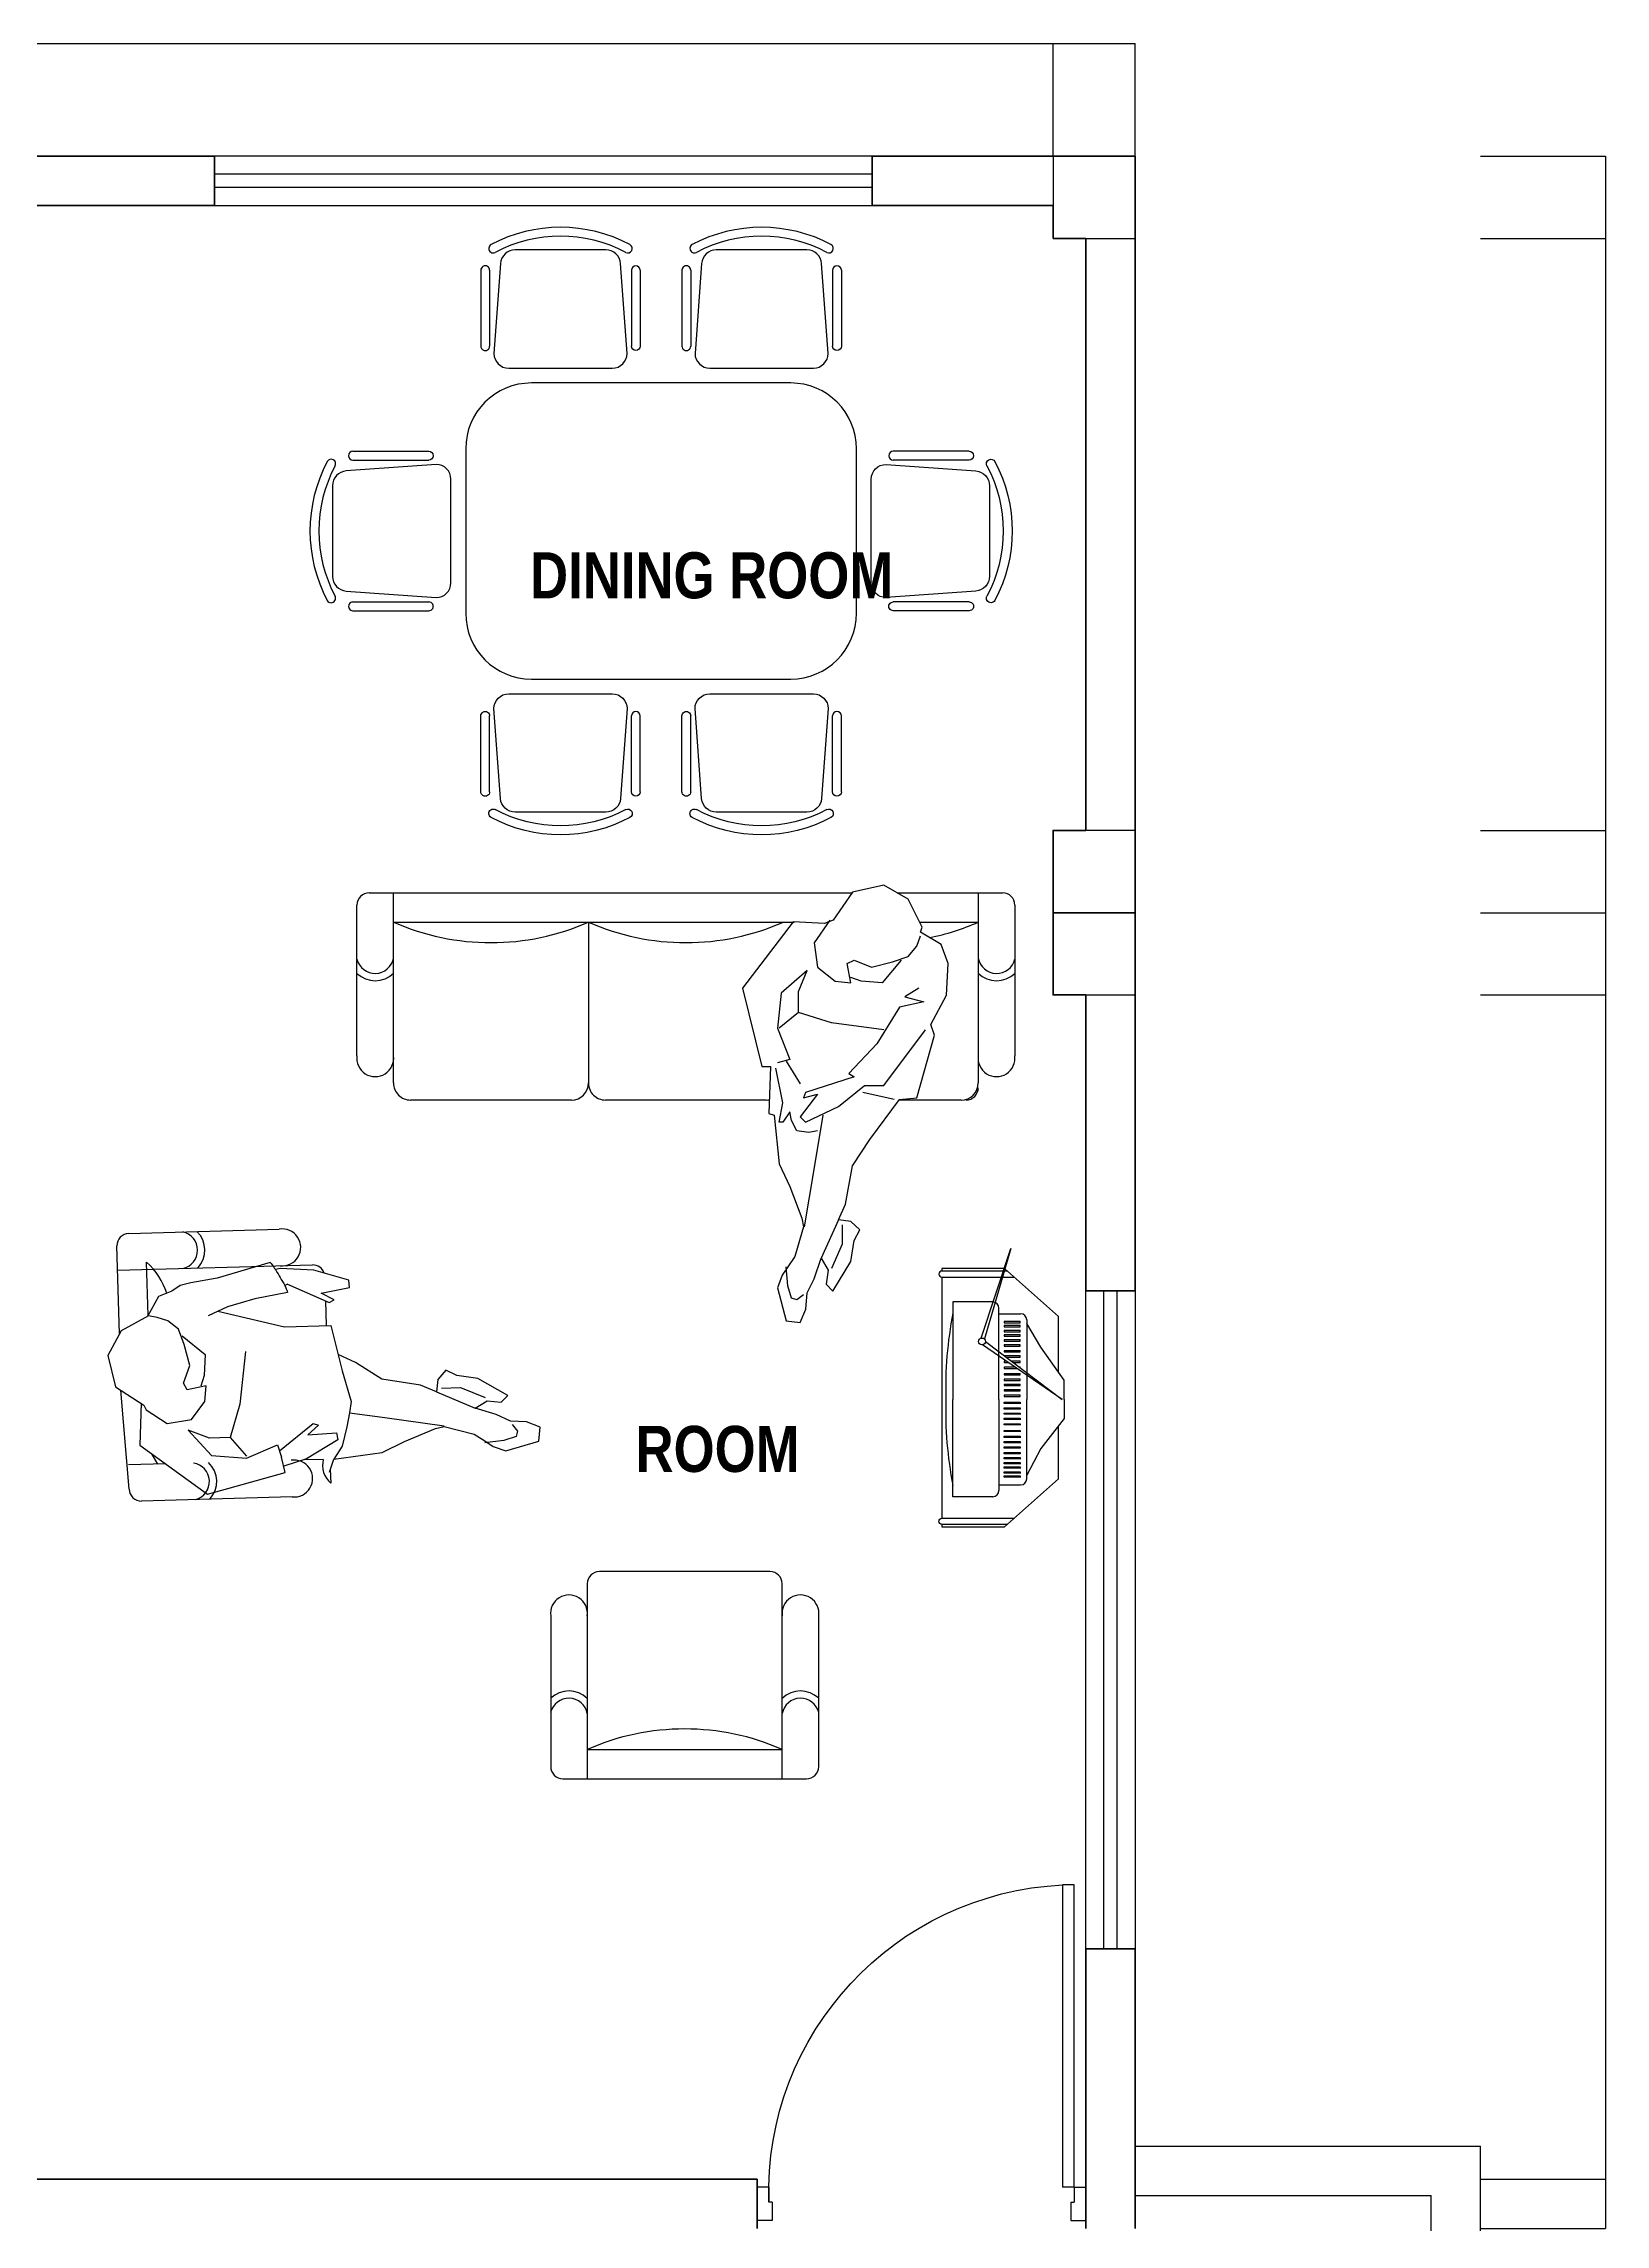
# Model space of a CAD drawing. Header units: millimetres. Extents: x -249630 to 95394, y -188036 to 109963.
# Drawn here: x -63949 to -58012, y 40556 to 48843 of the extents above; entities that cross this region are included whole.
import ezdxf

# ---------------------------------------------------------------- set-up
doc = ezdxf.new("R2010")
doc.units = ezdxf.units.MM
doc.header["$PDMODE"] = 2
for name, color, linetype in [('03', 3, 'Continuous'), ('cotas', 1, 'Continuous'), ('Layer1', 2, 'Continuous'), ('Layer11', 30, 'Continuous'), ('PUERTAS', 14, 'Continuous'), ('SUBTITULOS', 90, 'Continuous'), ('VEREDA', 1, 'Continuous')]:
    doc.layers.add(name, color=color, linetype=linetype)
doc.layers.add('MUROS', color=6, linetype='Continuous', lineweight=60)
doc.styles.add('COTAS', font='arial.ttf', dxfattribs={"width": 1.1})
doc.styles.add('SUBTITULOS(E)', font='swisscbi.ttf', dxfattribs={"oblique": 15, "height": 0.2})
doc.dimstyles.new('COTA1-50', dxfattribs={"dimscale": 0.5, "dimtxt": 0.22, "dimasz": 0.12, "dimexe": 0.08, "dimexo": 0.05, "dimgap": 0.076, "dimtad": 2, "dimzin": 4, "dimdsep": 46, "dimtxsty": 'COTAS', "dimblk": 'ARCHTICK', "dimcen": -0.1, "dimclrd": 141, "dimclre": 141, "dimclrt": 11, "dimadec": 0, "dimazin": 0, "dimtfac": 1, "dimtix": 1, "dimtmove": 1, "dimatfit": 3, "dimfxl": 1, "dimtolj": 1, "dimtzin": 0, "dimarcsym": 0})

# ---------------------------------------------------------------- blocks, each defined once
blk = doc.blocks.new('A$C69810C7B')
at = {"layer": 'PUERTAS', "color": 2}
for p, q in [((-0.99, -0.05), (-0.99, -0.15)), ((-0.945, -0.05), (-0.99, -0.05)), ((-0.945, -0.105), (-0.945, -0.05)), ((-0.045, -0.105), (-0.045, -0.05)), ((-0.045, -0.05), (0, -0.05)), ((0, -0.05), (0, -0.15)), ((-0.945, -0.105), (-0.955, -0.105)), ((-0.955, -0.15), (-0.955, -0.105)), ((-0.045, -0.105), (-0.035, -0.105)), ((-0.035, -0.15), (-0.035, -0.105)), ((-0.955, -0.15), (-0.99, -0.15)), ((-0.035, -0.15), (-0.07, -0.15)), ((-0.07, -1.06), (-0.07, -0.15)), ((-0.035, -0.15), (0, -0.15)), ((-0.035, -0.15), (-0.035, -1.06)), ((-0.035, -1.06), (-0.07, -1.06))]:
    blk.add_line(p, q, dxfattribs=at)
at = {"layer": 'PUERTAS', "color": 1}
blk.add_arc((-0.0268, -0.1318), 0.9286, 178.34796, 267.33498, dxfattribs=at)
blk = doc.blocks.new('BUT3')
for p, q in [((0.4261, 0.225), (0.1225, 0.2028)), ((0.1452, 0.2695), (0.4016, 0.2695)), ((0.0761, 0.153), (0.0761, -0.153)), ((0.4761, -0.175), (0.4761, 0.175)), ((0.1225, -0.2028), (0.4261, -0.225)), ((0.1452, -0.2395), (0.4016, -0.2395)), ((0.1452, -0.2695), (0.4016, -0.2695))]:
    blk.add_line(p, q)
for points in [[(0.085, 0.2203, 1), (0.0585, 0.2344, 0.249483), (0.0585, -0.2344)], [(0.1452, 0.2695, 0.999998), (0.1452, 0.2395, 0.999998)], [(0.4016, 0.2695, -0.999998), (0.4016, 0.2395, -0.999998)]]:
    blk.add_lwpolyline(points, format="xyb")
blk.add_lwpolyline([(0.1452, 0.2395), (0.4016, 0.2395)])
for centre, radius, start, end in [((0.4261, 0.175), 0.05, 0, 90), ((0.499, 0), 0.469, 151.98323, 208.01677), ((0.1261, 0.153), 0.05, 94.17773, 180), ((0.0717, -0.2273), 0.015, 208.01676, 28.01677), ((0.1261, -0.153), 0.05, 180, 265.82227), ((0.4261, -0.175), 0.05, 270, 0), ((0.1452, -0.2545), 0.015, 89.99989, 270.00011), ((0.4016, -0.2545), 0.015, 269.99989, 90.00011)]:
    blk.add_arc(centre, radius, start, end)
blk = doc.blocks.new('mesa')
for p, q in [((0.7884, 0.7), (0, 0.7)), ((-0.2, 0.5), (-0.2, 0)), ((0.9884, 0), (0.9884, 0.5)), ((0, -0.2), (0.7884, -0.2))]:
    blk.add_line(p, q)
for centre, start, end in [((0, 0.5), 90, 180), ((0.7884, 0.5), 0, 90), ((0, 0), 180, 270), ((0.7884, 0), 270, 0)]:
    blk.add_arc(centre, 0.2, start, end)
at = {"yscale": 0.9000000000000057, "rotation": 270}
for p, xscale, zscale in [((0.0884, 1.1735), 0.9000000000000057, 0.9000000000000057), ((0.7, 1.1735), 0.9000000000000057, 0.9000000000000057), ((0.0884, -0.6735), -0.9000000000000057, 0.9), ((0.7, -0.6735), -0.9000000000000057, 0.9)]:
    blk.add_blockref('BUT3', p, dxfattribs=dict(at, xscale=xscale, zscale=zscale))
at = {"yscale": 0.9000000000000057}
for p, xscale, zscale in [((-0.6735, 0.25), 0.9000000000000057, 0.9000000000000057), ((1.4619, 0.25), -0.9000000000000057, 0.9)]:
    blk.add_blockref('BUT3', p, dxfattribs=dict(at, xscale=xscale, zscale=zscale))
blk = doc.blocks.new('PEPLS006')
at = {"color": 0, "linetype": 'ByBlock'}
blk.add_lwpolyline([(0.5965, -0.068), (0.6274, -0.0504), (0.6627, -0.0548), (0.6804, -0.0382), (0.6053, 0.0071), (0.5523, 0.0159), (0.5246, 0.0301), (0.5038, 0.0071), (0.4994, -0.0239), (0.4597, -0.0062), (0.3625, 0.0115), (0.2963, 0.0556), (0.1948, 0.1307), (0.1904, 0.1749), (0.0315, 0.2191), (0.005, 0.2102), (-0.07, 0.25), (-0.1495, 0.2544), (-0.1981, 0.2367), (-0.2289, 0.1837), (-0.2422, 0.1882), (-0.3128, 0.1528), (-0.3481, 0.091), (-0.3305, 0.0115), (-0.2598, -0.0371), (-0.251, -0.0592), (-0.2554, -0.1387), (-0.0877, -0.2668), (0.1109, -0.2182), (0.1109, -0.1961), (0.2301, -0.2006), (0.2345, -0.1873), (0.3581, -0.1741), (0.4155, -0.1475), (0.495, -0.1166), (0.517, -0.1122), (0.5921, -0.1343), (0.6186, -0.152), (0.6396, -0.1663), (0.6715, -0.1785), (0.7554, -0.1564), (0.7598, -0.121), (0.7257, -0.1068), (0.6848, -0.1034), (0.6495, -0.0857)], close=True, dxfattribs=at)
for points in [[(-0.2598, -0.046), (-0.2025, -0.0857), (-0.1407, -0.0769), (-0.1054, -0.0327), (-0.1009, 0.0071), (-0.1495, -0.0018), (-0.1583, 0.0159), (-0.1407, 0.0601), (-0.1539, 0.1131), (-0.1672, 0.1528), (-0.1936, 0.1749), (-0.2201, 0.1837)], [(-0.0877, 0.1793), (-0.0656, 0.144), (-0.0524, 0.1926), (-0.0391, 0.1307), (0.0536, 0.0733), (0.1286, 0.0026), (0.1374, 0.0159), (0.1771, -0.1078), (0.1904, -0.1122), (0.1816, -0.0769), (0.2389, -0.121), (0.2522, -0.1078), (0.2125, -0.0239), (0.1595, 0.0424), (0.1595, 0.091), (0.0182, 0.197)], [(-0.1583, 0.1352), (-0.1009, 0.0866), (-0.1054, 0.0336), (-0.1142, 0.0071)], [(0.1948, 0.1175), (0.1771, 0.038)], [(0.0182, 0.091), (0.0006, -0.0415), (-0.0259, -0.1255), (-0.0789, -0.1255), (-0.1318, -0.1034), (-0.0745, -0.1696), (0.0138, -0.1785), (0.0933, -0.1475), (0.1021, -0.1785)], [(0.4994, -0.0239), (0.5965, -0.068)], [(0.5126, -0.015), (0.5612, -0.015), (0.623, -0.0415)], [(0.2743, -0.0769), (0.2787, -0.099), (0.2743, -0.1299), (0.2478, -0.1431), (0.2257, -0.1475), (0.2522, -0.1652), (0.2522, -0.1741), (0.2036, -0.1652), (0.1154, -0.1829)], [(0.2345, -0.0636), (0.367, -0.0857), (0.5171, -0.1112)], [(-0.0259, -0.1255), (0.0138, -0.1741)], [(0.0977, -0.1564), (0.1551, -0.121)], [(0.6892, -0.1122), (0.7024, -0.1299), (0.698, -0.1431), (0.6671, -0.152), (0.6186, -0.1564)]]:
    blk.add_lwpolyline(points, dxfattribs=at)
blk = doc.blocks.new('A$C7EDE17FA')
for p, q in [((0.1114, 0.0233), (0.1114, 0.6013)), ((0.1633, 0.6531), (0.3521, 0.6531)), ((0.7561, 0.6531), (1.2451, 0.6531)), ((1.297, 0.1122), (1.297, 0.6013)), ((1.3489, 0.6531), (1.8379, 0.6531)), ((1.8898, 0.6013), (1.8898, 0.0233)), ((0.0002, 0.0603), (0.0002, 0.5183)), ((2.0009, 0.5183), (2.0009, 0.0603)), ((0.2894, 0.1122), (0.1114, 0.1122)), ((1.297, 0.1122), (0.6715, 0.1122)), ((1.8898, 0.1122), (1.297, 0.1122)), ((0.3578, 0.0233), (0.0373, 0.0233)), ((1.9639, 0.0233), (0.4955, 0.0233))]:
    blk.add_line(p, q)
for centre, radius, start, end in [((0.1484, 0.6161), 0.037, 90, 180), ((0.1633, 0.6013), 0.0519, 90, 180), ((0.7561, 0.6013), 0.0519, 90, 100.19088), ((1.2451, 0.6013), 0.0519, 360, 90), ((1.3489, 0.6013), 0.0519, 90, 180), ((1.8379, 0.6013), 0.0519, 360, 90), ((0.0558, 0.5259), 0.0561, 352.19771, 187.80229), ((1.9454, 0.5259), 0.0561, 352.19771, 187.80229), ((0.0554, 0.2111), 0.057, 10.40029, 166.49556), ((0.0554, 0.2111), 0.0792, 44.9726, 134.12654), ((1.9458, 0.2111), 0.0792, 45.87346, 135.0274), ((1.9458, 0.2111), 0.057, 13.50444, 169.59971), ((0.4078, -0.5604), 0.735, 101.67296, 113.78275), ((1.0006, -0.5604), 0.735, 66.21725, 113.78275), ((1.5934, -0.5604), 0.735, 66.21725, 113.78275), ((0.0373, 0.0603), 0.037, 180, 270), ((1.9639, 0.0603), 0.037, 270, 0)]:
    blk.add_arc(centre, radius, start, end)
at = {"xscale": 1.199999999999999, "yscale": 1.199999999999999, "zscale": 1.199999999999999, "rotation": 90}
blk.add_blockref('PEPLS006', (0.5078, 0.4178), dxfattribs=at)
blk = doc.blocks.new('Television')
for p, q in [((-0.0465, 0.1603), (0.0308, 0.3949)), ((0.0308, 0.3949), (-0.0381, 0.158)), ((-0.1205, 0.2548), (-0.1205, 0)), ((-0.0162, 0.2548), (-0.1205, 0.2548)), ((0, 0), (0, 0.2387)), ((0, 0.224), (0.0567, 0.224)), ((0.0558, 0.2038), (0.0134, 0.2038)), ((0.0134, 0.2038), (0.0134, 0.2004)), ((0.0134, 0.2004), (0.0552, 0.2004)), ((0.0134, 0.1932), (0.0134, 0.1898)), ((0.0558, 0.1932), (0.0134, 0.1932)), ((0.0134, 0.1898), (0.0552, 0.1898)), ((0.0134, 0.1803), (0.0134, 0.177)), ((0.0558, 0.1803), (0.0134, 0.1803)), ((0.0134, 0.177), (0.0552, 0.177)), ((0.0552, 0.2004), (0.0552, 0.2043)), ((0.0552, 0.1898), (0.0552, 0.1937)), ((0.0552, 0.177), (0.0552, 0.1809)), ((0.0729, 0.2079), (0.0729, 0)), ((0.1093, 0.1365), (0.0729, 0.1988)), ((0.1654, 0), (-0.0431, 0.1425)), ((-0.0354, 0.1511), (0.1654, 0)), ((0.0134, 0.1686), (0.0134, 0.1653)), ((0.0558, 0.1686), (0.0134, 0.1686)), ((0.0134, 0.1653), (0.0552, 0.1653)), ((0.0134, 0.1558), (0.0134, 0.1525)), ((0.0558, 0.1558), (0.0134, 0.1558)), ((0.0134, 0.1525), (0.0552, 0.1525)), ((0.0134, 0.1424), (0.0134, 0.1391)), ((0.0558, 0.1424), (0.0134, 0.1424)), ((0.0134, 0.1391), (0.0552, 0.1391)), ((0.0134, 0.1274), (0.0134, 0.124)), ((0.0558, 0.1274), (0.0134, 0.1274)), ((0.0134, 0.124), (0.0552, 0.124)), ((0.0552, 0.1653), (0.0552, 0.1692)), ((0.0552, 0.1525), (0.0552, 0.1564)), ((0.0552, 0.1391), (0.0552, 0.143)), ((0.0552, 0.124), (0.0552, 0.1279)), ((0.0552, 0.1106), (0.0552, 0.1145)), ((0.1706, 0.0504), (0.1093, 0.1365)), ((0.0134, 0.1), (0.0134, 0.0967)), ((0.019, 0.1), (0.0134, 0.1)), ((0.0134, 0.0967), (0.0239, 0.0967)), ((0.0134, 0.0844), (0.0134, 0.0811)), ((0.0419, 0.0844), (0.0134, 0.0844)), ((0.0134, 0.0811), (0.0468, 0.0811)), ((0.0134, 0.0671), (0.0134, 0.0638)), ((0.0558, 0.0671), (0.0134, 0.0671)), ((0.0134, 0.0638), (0.0552, 0.0638)), ((0.0558, 0.114), (0.014, 0.114)), ((0.0184, 0.1106), (0.0552, 0.1106)), ((0.0558, 0.1), (0.0325, 0.1)), ((0.0369, 0.0967), (0.0552, 0.0967)), ((0.0558, 0.0844), (0.0532, 0.0844)), ((0.0552, 0.0967), (0.0552, 0.1006)), ((0.0552, 0.0829), (0.0552, 0.085)), ((0.0552, 0.0638), (0.0552, 0.0677)), ((-0.1205, -0.2548), (-0.1205, 0)), ((0, 0), (0, -0.2387)), ((0.0134, 0.0526), (0.0134, 0.0493)), ((0.0558, 0.0526), (0.0134, 0.0526)), ((0.0134, 0.0493), (0.0552, 0.0493)), ((0.0134, 0.0392), (0.0134, 0.0359)), ((0.0558, 0.0392), (0.0134, 0.0392)), ((0.0134, 0.0359), (0.0552, 0.0359)), ((0.0134, 0.0253), (0.0134, 0.0219)), ((0.0558, 0.0253), (0.0134, 0.0253)), ((0.0134, 0.0219), (0.0552, 0.0219)), ((0.0134, 0.0108), (0.0134, 0.0074)), ((0.0558, 0.0108), (0.0134, 0.0108)), ((0.0134, 0.0074), (0.0552, 0.0074)), ((0.0552, 0.0493), (0.0552, 0.0532)), ((0.0552, 0.0359), (0.0552, 0.0398)), ((0.0552, 0.0219), (0.0552, 0.0258)), ((0.0552, 0.0074), (0.0552, 0.0113)), ((0.0729, -0.2079), (0.0729, 0)), ((0.1706, 0), (0.1706, 0.0504)), ((0.1706, 0), (0.1706, -0.0504)), ((0.0134, -0.0108), (0.0134, -0.0074)), ((0.0134, -0.0074), (0.0552, -0.0074)), ((0.0558, -0.0108), (0.0134, -0.0108)), ((0.0134, -0.0253), (0.0134, -0.0219)), ((0.0134, -0.0219), (0.0552, -0.0219)), ((0.0558, -0.0253), (0.0134, -0.0253)), ((0.0134, -0.0392), (0.0134, -0.0359)), ((0.0134, -0.0359), (0.0552, -0.0359)), ((0.0558, -0.0392), (0.0134, -0.0392)), ((0.0134, -0.0526), (0.0134, -0.0493)), ((0.0134, -0.0493), (0.0552, -0.0493)), ((0.0558, -0.0526), (0.0134, -0.0526)), ((0.0552, -0.0074), (0.0552, -0.0113)), ((0.0552, -0.0219), (0.0552, -0.0258)), ((0.0552, -0.0359), (0.0552, -0.0398)), ((0.0552, -0.0493), (0.0552, -0.0532)), ((0.1706, -0.0504), (0.1093, -0.1286)), ((0.0134, -0.0671), (0.0134, -0.0638)), ((0.0134, -0.0638), (0.0552, -0.0638)), ((0.0558, -0.0671), (0.0134, -0.0671)), ((0.0134, -0.0844), (0.0134, -0.0811)), ((0.0134, -0.0811), (0.0552, -0.0811)), ((0.0558, -0.0844), (0.0134, -0.0844)), ((0.0134, -0.1), (0.0134, -0.0967)), ((0.0134, -0.0967), (0.0552, -0.0967)), ((0.0558, -0.1), (0.0134, -0.1)), ((0.0134, -0.114), (0.0134, -0.1106)), ((0.0134, -0.1106), (0.0552, -0.1106)), ((0.0558, -0.114), (0.0134, -0.114)), ((0.0552, -0.0638), (0.0552, -0.0677)), ((0.0552, -0.0811), (0.0552, -0.085)), ((0.0552, -0.0967), (0.0552, -0.1006)), ((0.0552, -0.1106), (0.0552, -0.1145)), ((0.0134, -0.1274), (0.0134, -0.124)), ((0.0134, -0.124), (0.0552, -0.124)), ((0.0558, -0.1274), (0.0134, -0.1274)), ((0.0134, -0.1424), (0.0134, -0.1391)), ((0.0134, -0.1391), (0.0552, -0.1391)), ((0.0558, -0.1424), (0.0134, -0.1424)), ((0.0134, -0.1558), (0.0134, -0.1525)), ((0.0134, -0.1525), (0.0552, -0.1525)), ((0.0558, -0.1558), (0.0134, -0.1558)), ((0.0134, -0.1686), (0.0134, -0.1653)), ((0.0134, -0.1653), (0.0552, -0.1653)), ((0.0558, -0.1686), (0.0134, -0.1686)), ((0.0552, -0.124), (0.0552, -0.1279)), ((0.0552, -0.1391), (0.0552, -0.143)), ((0.0552, -0.1525), (0.0552, -0.1564)), ((0.0552, -0.1653), (0.0552, -0.1692)), ((0.1093, -0.1286), (0.0729, -0.1988)), ((0, -0.224), (0.0567, -0.224)), ((0.0134, -0.1803), (0.0134, -0.177)), ((0.0134, -0.177), (0.0552, -0.177)), ((0.0558, -0.1803), (0.0134, -0.1803)), ((0.0134, -0.1932), (0.0134, -0.1898)), ((0.0134, -0.1898), (0.0552, -0.1898)), ((0.0558, -0.1932), (0.0134, -0.1932)), ((0.0134, -0.2004), (0.0552, -0.2004)), ((0.0134, -0.2038), (0.0134, -0.2004)), ((0.0558, -0.2038), (0.0134, -0.2038)), ((0.0552, -0.177), (0.0552, -0.1809)), ((0.0552, -0.1898), (0.0552, -0.1937)), ((0.0552, -0.2004), (0.0552, -0.2043)), ((-0.0162, -0.2548), (-0.1205, -0.2548))]:
    blk.add_line(p, q)
blk.add_circle((-0.0444, 0.1515), 0.00907)
for centre, radius, start, end in [((-0.0162, 0.2387), 0.0162, 0, 90), ((0.8761, 0.0305), 1.0156, 168.9245, 181.6974), ((0.0567, 0.2079), 0.0162, 0, 90), ((0.8761, -0.0305), 1.0156, 178.3026, 191.0755), ((0.0567, -0.2079), 0.0162, 270, 0), ((-0.0162, -0.2387), 0.0162, 270, 0)]:
    blk.add_arc(centre, radius, start, end)
blk = doc.blocks.new('A$C1278503D')
for points in [[(0.3136, 0.9725), (0.0642, 0.9725, 1), (0.0642, 0.9495), (0.3395, 0.9495)], [(0.3136, 0.0099), (0.0642, 0.0099, -1), (0.0642, 0.033), (0.3395, 0.033)]]:
    blk.add_lwpolyline(points, format="xyb")
for points in [[(0.3037, 0.9825), (0.0642, 0.9825), (0.0642, 0.9725)], [(0.0642, 0.9495), (0.0642, 0.033)], [(0.5077, 0.8001), (0.3024, 0.9825)], [(0.5077, 0.5877), (0.5077, 0.8001)], [(0.5077, 0.4942), (0.5077, 0.4951)], [(0.5077, 0.1824), (0.5077, 0.3849)], [(0.5077, 0.1824), (0.3024, 0)], [(0.0642, 0.0099), (0.0642, 0), (0.3024, 0)]]:
    blk.add_lwpolyline(points)
at = {"xscale": 1.452, "yscale": 1.452, "zscale": 1.452}
blk.add_blockref('Television', (0.281, 0.485), dxfattribs=at)
blk = doc.blocks.new('A$C7B627F55')
for p, q in [((0.0742, 0.8147), (0.5322, 0.8147)), ((0.0371, 0.5105), (0.0371, 0.7777)), ((0.0371, 0.7036), (0.6299, 0.7036)), ((0.1261, 0.5638), (0.1261, 0.7256)), ((0.5021, 0.7147), (0.3395, 0.671)), ((0.5317, 0.6953), (0.5168, 0.6925)), ((0.6332, 0.6876), (0.5317, 0.6953)), ((0.7394, 0.6539), (0.6332, 0.6876)), ((0.159, 0.6204), (0.1242, 0.5606)), ((0.2006, 0.6355), (0.159, 0.6204)), ((0.5523, 0.647), (0.5444, 0.6433)), ((0.5523, 0.647), (0.678, 0.588)), ((0.6545, 0.6172), (0.7402, 0.6314)), ((0.6927, 0.596), (0.6545, 0.6172)), ((0.7402, 0.6314), (0.7394, 0.6539)), ((0.1271, 0.5621), (0.0424, 0.5197)), ((0.1536, 0.5568), (0.1271, 0.5621)), ((0.667, 0.5932), (0.667, 0.5178)), ((0.678, 0.588), (0.6927, 0.596)), ((0.0424, 0.5197), (0, 0.4455)), ((0, 0.4455), (0.0212, 0.35)), ((0.7523, 0.403), (0.7003, 0.4287)), ((0.8317, 0.35), (0.7523, 0.403)), ((0.0212, 0.35), (0.1059, 0.2917)), ((0.0537, 0.0373), (0.0371, 0.3391)), ((0.9483, 0.3288), (0.8317, 0.35)), ((1.0012, 0.3447), (0.9959, 0.3076)), ((1.0262, 0.3725), (1.0012, 0.3447)), ((1.0595, 0.3553), (1.0262, 0.3725)), ((1.1231, 0.3447), (1.0595, 0.3553)), ((1.2131, 0.2905), (1.1231, 0.3447)), ((0.0973, 0.2977), (0.0902, 0.1698)), ((0.1059, 0.2917), (0.1118, 0.2771)), ((0.9959, 0.3076), (0.9483, 0.3288)), ((1.1125, 0.2546), (1.1495, 0.2758)), ((1.1495, 0.2758), (1.1919, 0.2705)), ((1.1919, 0.2705), (1.2131, 0.2905)), ((0.5137, 0.1416), (0.619, 0.2211)), ((0.635, 0.2163), (0.602, 0.1877)), ((0.619, 0.2211), (0.635, 0.2163)), ((0.9906, 0.1963), (1.0171, 0.2016)), ((1.0171, 0.2016), (1.1072, 0.1751)), ((1.176, 0.2334), (1.1125, 0.2546)), ((1.2184, 0.2122), (1.176, 0.2334)), ((1.2675, 0.2082), (1.2184, 0.2122)), ((1.3084, 0.191), (1.2675, 0.2082)), ((0.0902, 0.1698), (0.2914, 0.0161)), ((0.1426, 0.1114), (0.1261, 0.1424)), ((0.6926, 0.1693), (0.5957, 0.1143)), ((0.602, 0.1877), (0.6888, 0.1914)), ((0.6888, 0.1914), (0.6926, 0.1693)), ((0.8264, 0.1274), (0.8953, 0.1592)), ((0.8953, 0.1592), (0.9906, 0.1963)), ((1.1072, 0.1751), (1.1389, 0.1539)), ((1.1389, 0.1539), (1.1642, 0.1368)), ((1.1642, 0.1368), (1.2025, 0.1221)), ((1.2025, 0.1221), (1.3031, 0.1486)), ((1.3031, 0.1486), (1.3084, 0.191)), ((0.1666, 0.1114), (0.0537, 0.1114)), ((0.2914, 0.0161), (0.5298, 0.0744)), ((0.5298, 0.0744), (0.5192, 0.1221)), ((0.5957, 0.1143), (0.5255, 0.0939)), ((0.6465, 0.1114), (0.5905, 0.1114)), ((0.6639, 0.0724), (0.6781, 0.1115)), ((0.667, 0.0809), (0.667, 0.0384)), ((0.6781, 0.1115), (0.8264, 0.1274)), ((0.5487, 0.0002), (0.0907, 0.0002))]:
    blk.add_line(p, q)
for points in [[(0.3395, 0.671), (0.2589, 0.6595), (0.2265, 0.6516), (0.2006, 0.6355)], [(0.5514, 0.6222), (0.4522, 0.6051), (0.3686, 0.5835), (0.3085, 0.5572)], [(0.1118, 0.2771), (0.1748, 0.2334), (0.249, 0.244), (0.2913, 0.297), (0.2966, 0.3447), (0.2384, 0.3341), (0.2278, 0.3553), (0.249, 0.4083), (0.2331, 0.472), (0.2172, 0.5197), (0.1854, 0.5462), (0.1536, 0.5568)], [(0.3386, 0.5704), (0.5395, 0.5178), (0.6806, 0.5178), (0.7113, 0.3788), (0.7359, 0.2848), (0.7303, 0.2512)], [(0.2278, 0.4985), (0.2966, 0.4402), (0.2913, 0.3765), (0.2807, 0.3447)], [(0.4186, 0.4455), (0.3974, 0.2864), (0.3656, 0.1857), (0.302, 0.1857), (0.2385, 0.2122), (0.3073, 0.1327), (0.4133, 0.1221), (0.5086, 0.1592), (0.5192, 0.1221)], [(0.9959, 0.3076), (1.1125, 0.2546)], [(1.0118, 0.3182), (1.0701, 0.3182), (1.1442, 0.2864)], [(0.7303, 0.2512), (0.7206, 0.2082), (0.7048, 0.1498), (0.6781, 0.1115)], [(0.7303, 0.2512), (0.837, 0.2334), (1.0172, 0.2028)], [(1.2237, 0.2016), (1.2396, 0.1804), (1.2343, 0.1645), (1.1972, 0.1539), (1.1389, 0.1486)], [(0.3656, 0.1857), (0.4133, 0.1274)]]:
    blk.add_lwpolyline(points)
for centre, radius, start, end in [((0.0742, 0.7777), 0.037, 90, 180), ((0.2249, 0.7596), 0.057, 280.40029, 76.49556), ((0.2249, 0.7596), 0.0792, 314.9726, 44.12654), ((0.5398, 0.7591), 0.0561, 262.19771, 97.80229), ((-0.0296, 0.564), 0.2244, 17.05529, 46.06701), ((0.6299, 0.6665), 0.037, 17.14482, 90), ((0.2414, 0.0554), 0.057, 283.50444, 79.59971), ((0.2414, 0.0554), 0.0792, 315.87346, 45.0274), ((0.5563, 0.0558), 0.0561, 262.19771, 97.80229), ((0.7153, 0.0914), 0.0717, 163.76637, 227.63755), ((0.0907, 0.0373), 0.037, 180, 270)]:
    blk.add_arc(centre, radius, start, end)
blk.add_spline([(0.5021, 0.7147), (0.5215, 0.6848), (0.5341, 0.6621), (0.5473, 0.6364), (0.5514, 0.6222)], degree=3)
blk = doc.blocks.new('A$C72F86A49')
for p, q in [((0.5928, 0.8153), (0.1348, 0.8153)), ((0.6299, 0.0373), (0.6299, 0.7783)), ((0, 0.6671), (0, 0.1484)), ((0.6299, 0.7042), (0.0371, 0.7042)), ((0.5409, 0.1114), (0.5409, 0.7042)), ((0.0371, 0.1114), (0.6299, 0.1114)), ((0.1348, 0.0002), (0.5928, 0.0002))]:
    blk.add_line(p, q)
for centre, radius, start, end in [((0.1272, 0.7598), 0.0561, 82.19771, 277.80229), ((0.4421, 0.7602), 0.0792, 135.87346, 225.0274), ((0.4421, 0.7602), 0.057, 103.50444, 259.59971), ((0.5928, 0.7783), 0.037, 360, 90), ((0.0371, 0.6671), 0.037, 90, 180), ((1.2135, 0.4078), 0.735, 156.21725, 203.78275), ((0.0371, 0.1484), 0.037, 180, 270), ((0.1272, 0.0558), 0.0561, 82.19771, 277.80229), ((0.4421, 0.0554), 0.0792, 134.9726, 224.12654), ((0.4421, 0.0554), 0.057, 100.40029, 256.49556), ((0.5928, 0.0373), 0.037, 270, 360)]:
    blk.add_arc(centre, radius, start, end)
blk = doc.blocks.new('_ArchTick')
at = {"color": 0, "linetype": 'ByBlock', "const_width": 0.15}
blk.add_lwpolyline([(-0.5, -0.5), (0.5, 0.5)], dxfattribs=at)
blk = doc.blocks.new('*D130')
at = {"layer": 'cotas', "color": 141, "lineweight": -2, "transparency": 16777216}
for p, q in [((-64486.9, 48415.3), (-64486.9, 48842.9)), ((-64486.9, 48842.9), (-60111.9, 48842.9)), ((-60111.9, 48415.3), (-60111.9, 48842.9))]:
    blk.add_line(p, q, dxfattribs=at)
at = {"layer": 'Defpoints', "color": 0, "transparency": 16777216}
for p in [(-60111.9, 48842.9), (-64486.9, 48415.3), (-60111.9, 48415.3)]:
    blk.add_point(p, dxfattribs=at)
at = {"layer": 'cotas', "color": 141, "lineweight": -2, "transparency": 16777216, "xscale": 0.06, "yscale": 0.06, "zscale": 0.06, "rotation": 180}
blk.add_blockref('_ArchTick', (-64486.9, 48842.9), dxfattribs=at)
at = {"layer": 'cotas', "color": 141, "lineweight": -2, "transparency": 16777216, "xscale": 0.06, "yscale": 0.06, "zscale": 0.06}
blk.add_blockref('_ArchTick', (-60111.9, 48842.9), dxfattribs=at)
at = {"layer": 'cotas', "color": 11, "transparency": 16777216, "insert": (-62299.4, 48843), "char_height": 0.11, "attachment_point": 5, "style": 'COTAS'}
blk.add_mtext('\\A1;4375.00', dxfattribs=at)
blk = doc.blocks.new('*D131')
at = {"layer": 'cotas', "color": 141, "lineweight": -2, "transparency": 16777216}
for p, q in [((-60111.9, 48415.3), (-60111.9, 48842.9)), ((-60111.9, 48842.9), (-59799.4, 48842.9)), ((-59799.4, 48415.3), (-59799.4, 48842.9))]:
    blk.add_line(p, q, dxfattribs=at)
at = {"layer": 'Defpoints', "color": 0, "transparency": 16777216}
for p in [(-59799.4, 48842.9), (-60111.9, 48415.3), (-59799.4, 48415.3)]:
    blk.add_point(p, dxfattribs=at)
at = {"layer": 'cotas', "color": 141, "lineweight": -2, "transparency": 16777216, "xscale": 0.06, "yscale": 0.06, "zscale": 0.06, "rotation": 180}
blk.add_blockref('_ArchTick', (-60111.9, 48842.9), dxfattribs=at)
at = {"layer": 'cotas', "color": 141, "lineweight": -2, "transparency": 16777216, "xscale": 0.06, "yscale": 0.06, "zscale": 0.06}
blk.add_blockref('_ArchTick', (-59799.4, 48842.9), dxfattribs=at)
at = {"layer": 'cotas', "color": 11, "transparency": 16777216, "insert": (-59955.7, 48843), "char_height": 0.11, "attachment_point": 5, "style": 'COTAS'}
blk.add_mtext('\\A1;312.50', dxfattribs=at)
blk = doc.blocks.new('*D156')
at = {"layer": 'cotas', "color": 141, "lineweight": -2, "transparency": 16777216}
for p, q in [((-58486.9, 48415.3), (-58012.1, 48415.3)), ((-58012.2, 48415.3), (-58012.2, 48102.8)), ((-58486.9, 48102.8), (-58012.1, 48102.8))]:
    blk.add_line(p, q, dxfattribs=at)
at = {"layer": 'Defpoints', "color": 0, "transparency": 16777216}
for p in [(-58486.9, 48415.3), (-58486.9, 48102.8), (-58012.2, 48102.8)]:
    blk.add_point(p, dxfattribs=at)
at = {"layer": 'cotas', "color": 141, "lineweight": -2, "transparency": 16777216, "xscale": 0.06, "yscale": 0.06, "zscale": 0.06}
for p, rotation in [((-58012.2, 48415.3), 90), ((-58012.2, 48102.8), 270)]:
    blk.add_blockref('_ArchTick', p, dxfattribs=dict(at, rotation=rotation))
at = {"layer": 'cotas', "color": 11, "transparency": 16777216, "insert": (-58012.1, 48259), "char_height": 0.11, "attachment_point": 5, "rotation": 90, "style": 'COTAS'}
blk.add_mtext('\\A1;312.50', dxfattribs=at)
blk = doc.blocks.new('*D157')
at = {"layer": 'cotas', "color": 141, "lineweight": -2, "transparency": 16777216}
for p, q in [((-58486.9, 48102.8), (-58012.1, 48102.8)), ((-58012.2, 48102.8), (-58012.2, 45852.8)), ((-58486.9, 45852.8), (-58012.1, 45852.8))]:
    blk.add_line(p, q, dxfattribs=at)
at = {"layer": 'Defpoints', "color": 0, "transparency": 16777216}
for p in [(-58486.9, 48102.8), (-58486.9, 45852.8), (-58012.2, 45852.8)]:
    blk.add_point(p, dxfattribs=at)
at = {"layer": 'cotas', "color": 141, "lineweight": -2, "transparency": 16777216, "xscale": 0.06, "yscale": 0.06, "zscale": 0.06}
for p, rotation in [((-58012.2, 48102.8), 90), ((-58012.2, 45852.8), 270)]:
    blk.add_blockref('_ArchTick', p, dxfattribs=dict(at, rotation=rotation))
at = {"layer": 'cotas', "color": 11, "transparency": 16777216, "insert": (-58012.1, 46977.8), "char_height": 0.11, "attachment_point": 5, "rotation": 90, "style": 'COTAS'}
blk.add_mtext('\\A1;2250.00', dxfattribs=at)
blk = doc.blocks.new('*D158')
at = {"layer": 'cotas', "color": 141, "lineweight": -2, "transparency": 16777216}
for p, q in [((-58486.9, 45852.8), (-58012.1, 45852.8)), ((-58012.2, 45852.8), (-58012.2, 45540.3)), ((-58486.9, 45540.3), (-58012.1, 45540.3))]:
    blk.add_line(p, q, dxfattribs=at)
at = {"layer": 'Defpoints', "color": 0, "transparency": 16777216}
for p in [(-58486.9, 45852.8), (-58486.9, 45540.3), (-58012.2, 45540.3)]:
    blk.add_point(p, dxfattribs=at)
at = {"layer": 'cotas', "color": 141, "lineweight": -2, "transparency": 16777216, "xscale": 0.06, "yscale": 0.06, "zscale": 0.06}
for p, rotation in [((-58012.2, 45852.8), 90), ((-58012.2, 45540.3), 270)]:
    blk.add_blockref('_ArchTick', p, dxfattribs=dict(at, rotation=rotation))
at = {"layer": 'cotas', "color": 11, "transparency": 16777216, "insert": (-58012.1, 45696.5), "char_height": 0.11, "attachment_point": 5, "rotation": 90, "style": 'COTAS'}
blk.add_mtext('\\A1;312.50', dxfattribs=at)
blk = doc.blocks.new('*D159')
at = {"layer": 'cotas', "color": 141, "lineweight": -2, "transparency": 16777216}
for p, q in [((-58486.9, 45540.3), (-58012.1, 45540.3)), ((-58012.2, 45540.3), (-58012.2, 45227.8)), ((-58486.9, 45227.8), (-58012.1, 45227.8))]:
    blk.add_line(p, q, dxfattribs=at)
at = {"layer": 'Defpoints', "color": 0, "transparency": 16777216}
for p in [(-58486.9, 45540.3), (-58486.9, 45227.8), (-58012.2, 45227.8)]:
    blk.add_point(p, dxfattribs=at)
at = {"layer": 'cotas', "color": 141, "lineweight": -2, "transparency": 16777216, "xscale": 0.06, "yscale": 0.06, "zscale": 0.06}
for p, rotation in [((-58012.2, 45540.3), 90), ((-58012.2, 45227.8), 270)]:
    blk.add_blockref('_ArchTick', p, dxfattribs=dict(at, rotation=rotation))
at = {"layer": 'cotas', "color": 11, "transparency": 16777216, "insert": (-58012.1, 45384), "char_height": 0.11, "attachment_point": 5, "rotation": 90, "style": 'COTAS'}
blk.add_mtext('\\A1;312.50', dxfattribs=at)
blk = doc.blocks.new('*D160')
at = {"layer": 'cotas', "color": 141, "lineweight": -2, "transparency": 16777216}
for p, q in [((-58486.9, 45227.8), (-58012.1, 45227.8)), ((-58012.2, 45227.8), (-58012.2, 40727.8)), ((-58486.9, 40727.8), (-58012.1, 40727.8))]:
    blk.add_line(p, q, dxfattribs=at)
at = {"layer": 'Defpoints', "color": 0, "transparency": 16777216}
for p in [(-58486.9, 45227.8), (-58486.9, 40727.8), (-58012.2, 40727.8)]:
    blk.add_point(p, dxfattribs=at)
at = {"layer": 'cotas', "color": 141, "lineweight": -2, "transparency": 16777216, "xscale": 0.06, "yscale": 0.06, "zscale": 0.06}
for p, rotation in [((-58012.2, 45227.8), 90), ((-58012.2, 40727.8), 270)]:
    blk.add_blockref('_ArchTick', p, dxfattribs=dict(at, rotation=rotation))
at = {"layer": 'cotas', "color": 11, "transparency": 16777216, "insert": (-58012.1, 42977.8), "char_height": 0.11, "attachment_point": 5, "rotation": 90, "style": 'COTAS'}
blk.add_mtext('\\A1;4500.00', dxfattribs=at)
blk = doc.blocks.new('*D161')
at = {"layer": 'cotas', "color": 141, "lineweight": -2, "transparency": 16777216}
for p, q in [((-58486.9, 40727.8), (-58012.1, 40727.8)), ((-58012.2, 40727.8), (-58012.2, 40540.3)), ((-58486.9, 40540.3), (-58012.1, 40540.3))]:
    blk.add_line(p, q, dxfattribs=at)
at = {"layer": 'Defpoints', "color": 0, "transparency": 16777216}
for p in [(-58486.9, 40727.8), (-58486.9, 40540.3), (-58012.2, 40540.3)]:
    blk.add_point(p, dxfattribs=at)
at = {"layer": 'cotas', "color": 141, "lineweight": -2, "transparency": 16777216, "xscale": 0.06, "yscale": 0.06, "zscale": 0.06}
for p, rotation in [((-58012.2, 40727.8), 90), ((-58012.2, 40540.3), 270)]:
    blk.add_blockref('_ArchTick', p, dxfattribs=dict(at, rotation=rotation))
at = {"layer": 'cotas', "color": 11, "transparency": 16777216, "insert": (-58012.1, 40634), "char_height": 0.11, "attachment_point": 5, "rotation": 90, "style": 'COTAS'}
blk.add_mtext('\\A1;187.50', dxfattribs=at)

msp = doc.modelspace()

# ---------------------------------------------------------------- linework, layer by layer
at = {"layer": '03'}
for p, q in [((-58486.903, 36915.275), (-58486.903, 40852.773)), ((-58486.903, 36915.273), (-58486.903, 40727.773))]:
    msp.add_line(p, q, dxfattribs=at)
for points in [[(-59799.403, 40852.773), (-58486.903, 40852.773)], [(-59799.403, 40665.273), (-58674.403, 40665.273)], [(-58674.403, 36915.273), (-58674.403, 40665.273)]]:
    msp.add_lwpolyline(points, dxfattribs=at)
at = {"layer": 'Layer1', "linetype": 'Continuous'}
for p, q in [((-60799.403, 48415.273), (-63299.403, 48415.273)), ((-63299.403, 48227.773), (-60799.403, 48227.773))]:
    msp.add_line(p, q, dxfattribs=at)
at = {"layer": 'Layer1'}
for points in [[(-59986.903, 41602.773), (-59986.903, 44102.773)], [(-59799.403, 44102.773), (-59799.403, 41602.773)]]:
    msp.add_lwpolyline(points, dxfattribs=at)
at = {"layer": 'MUROS'}
for p, q in [((-63299.403, 48415.273), (-65736.903, 48415.273)), ((-63299.403, 48415.273), (-63299.403, 48227.773)), ((-59799.403, 48415.273), (-60799.403, 48415.273)), ((-60799.403, 48227.773), (-60799.403, 48415.273)), ((-59799.403, 44102.773), (-59799.403, 48415.273)), ((-63299.403, 48227.773), (-64486.903, 48227.773)), ((-60111.903, 48227.773), (-60799.403, 48227.773)), ((-60111.903, 48227.773), (-60111.903, 48102.773)), ((-60111.903, 48102.773), (-59986.903, 48102.773)), ((-59986.903, 45852.773), (-59986.903, 48102.773)), ((-59986.903, 45852.773), (-59986.903, 48102.773)), ((-59986.903, 44102.773), (-59986.903, 45227.773)), ((-59799.403, 44102.773), (-59986.903, 44102.773)), ((-59799.403, 44102.773), (-59986.903, 44102.773)), ((-59986.903, 40540.273), (-59986.903, 41602.773)), ((-59986.903, 41602.773), (-59799.403, 41602.773)), ((-59986.903, 41602.773), (-59799.403, 41602.773)), ((-59799.403, 40540.273), (-59799.403, 41602.773)), ((-64549.403, 40727.773), (-61236.903, 40727.773)), ((-61236.903, 40540.273), (-61236.903, 40727.773))]:
    msp.add_line(p, q, dxfattribs=at)
msp.add_lwpolyline([(-59986.903, 45852.773), (-60111.903, 45852.773), (-60111.903, 45227.773), (-59986.903, 45227.773)], dxfattribs=at)
at = {"layer": 'VEREDA', "linetype": 'Continuous', "ltscale": 0.0025}
for p, q in [((-60799.403, 48346.523), (-63299.403, 48346.523)), ((-60799.403, 48296.523), (-63299.403, 48296.523))]:
    msp.add_line(p, q, dxfattribs=at)
at = {"layer": 'VEREDA'}
for p, q in [((-59918.153, 41602.773), (-59918.153, 44102.773)), ((-59868.153, 41602.773), (-59868.153, 44102.773))]:
    msp.add_line(p, q, dxfattribs=at)
for points in [[(-60111.903, 48102.773), (-59799.403, 48102.773), (-59799.403, 48415.273), (-60111.903, 48415.273)], [(-60111.903, 45540.273), (-59799.403, 45540.273), (-59799.403, 45852.773), (-60111.903, 45852.773)], [(-60111.903, 45227.773), (-59799.403, 45227.773), (-59799.403, 45540.273), (-60111.903, 45540.273)]]:
    msp.add_lwpolyline(points, close=True, dxfattribs=at)

# ---------------------------------------------------------------- block references
at = {"layer": 'Layer11'}
for name, p, xscale, yscale, zscale in [('mesa', (-62094.8, 46678.323), 1250, 1250, 1250), ('A$C1278503D', (-60598.487, 43205.916), 1000, 1000, 1000)]:
    msp.add_blockref(name, p, dxfattribs=dict(at, xscale=xscale, yscale=yscale, zscale=zscale))
for name, p, xscale, yscale, zscale, rotation in [('A$C7EDE17FA', (-60256.891, 45644.791), 1250, 1250, 1250, 180), ('A$C7B627F55', (-63689.996, 43300.968), 1250.000000000001, 1250.000000000001, 1250.000000000001, 1.59265944952285), ('A$C72F86A49', (-62021.842, 43036.467), 1250, 1250, 1250, 270)]:
    msp.add_blockref(name, p, dxfattribs=dict(at, xscale=xscale, yscale=yscale, zscale=zscale, rotation=rotation))
at = {"layer": 'PUERTAS', "xscale": -1262.610159650638, "yscale": 1262.610159650638, "zscale": 1262.610159650671, "rotation": 180}
msp.add_blockref('A$C69810C7B', (-59986.918, 40507.762), dxfattribs=at)

# ---------------------------------------------------------------- texts
at = {"layer": 'SUBTITULOS', "linetype": 'ByBlock', "style": 'SUBTITULOS(E)'}
for s, p in [('DINING ROOM', (-62100.191, 46735.056)), ('ROOM', (-61699.014, 43415.122))]:
    msp.add_text(s, height=175, dxfattribs=at).set_placement(p)

# ---------------------------------------------------------------- dimensions: what is measured, and where the dimension line sits
at = {"layer": 'cotas'}
for base, p1, p2, picture, middle in [((-60111.903, 48842.878), (-64486.903, 48415.273), (-60111.903, 48415.273), '*D130', (-62299.403, 48842.972)), ((-59799.403, 48842.878), (-60111.903, 48415.273), (-59799.403, 48415.273), '*D131', (-59955.653, 48842.972))]:
    dim = msp.add_linear_dim(base=base, p1=p1, p2=p2, dimstyle='COTA1-50', dxfattribs=at)
    dim.commit()
    dim.dimension.update_dxf_attribs({"geometry": picture, "text_midpoint": middle})
dim = msp.add_aligned_dim(p1=(-58486.903, 48415.274), p2=(-58486.903, 48102.774), distance=474.714, dimstyle='COTA1-50', dxfattribs=at)
dim.commit()
dim.dimension.update_dxf_attribs({"geometry": '*D156', "text_midpoint": (-58012.094, 48259.024)})
for base, p1, p2, picture, middle in [((-58012.189, 45852.774), (-58486.903, 48102.774), (-58486.903, 45852.774), '*D157', (-58012.094, 46977.774)), ((-58012.189, 45540.274), (-58486.903, 45852.774), (-58486.903, 45540.274), '*D158', (-58012.094, 45696.524)), ((-58012.189, 45227.774), (-58486.903, 45540.274), (-58486.903, 45227.774), '*D159', (-58012.094, 45384.024)), ((-58012.189, 40727.774), (-58486.903, 45227.774), (-58486.903, 40727.774), '*D160', (-58012.094, 42977.774)), ((-58012.189, 40540.274), (-58486.903, 40727.774), (-58486.903, 40540.274), '*D161', (-58012.094, 40634.024))]:
    dim = msp.add_linear_dim(base=base, p1=p1, p2=p2, angle=90, dimstyle='COTA1-50', dxfattribs=at)
    dim.commit()
    dim.dimension.update_dxf_attribs({"geometry": picture, "text_midpoint": middle})

doc.saveas('drawing.dxf')
